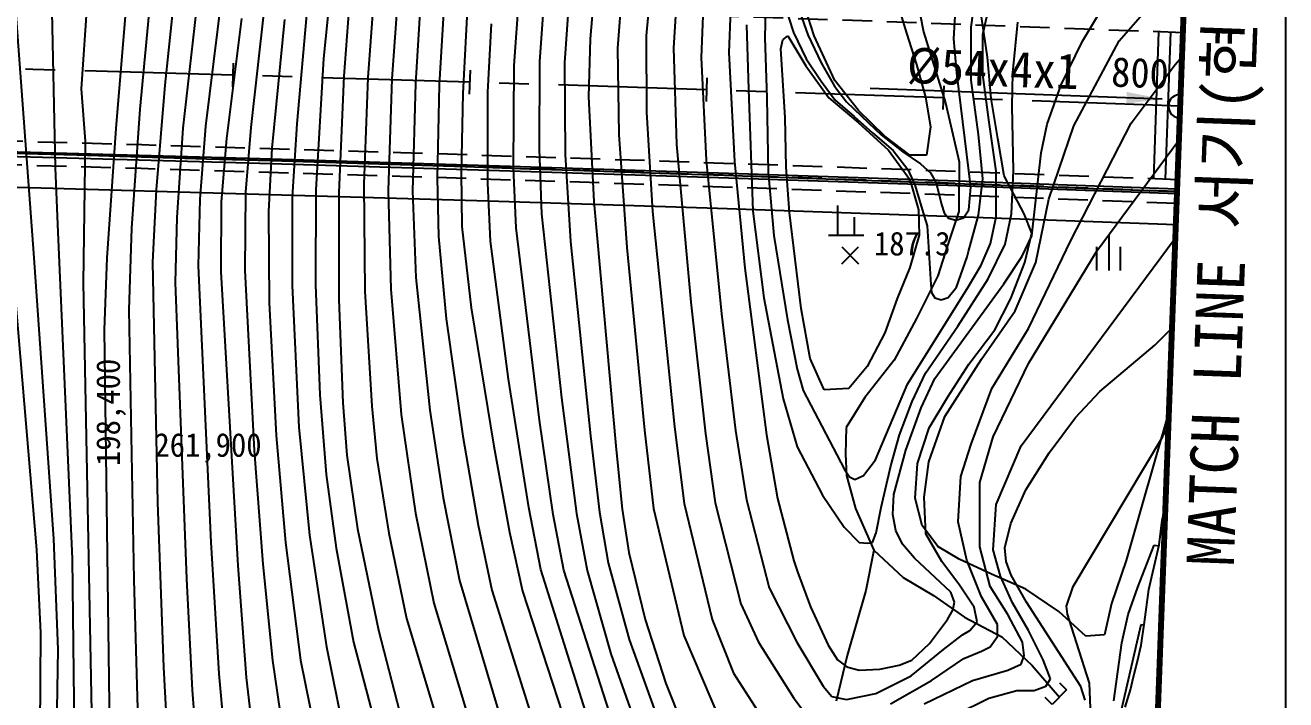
# Model space of a CAD drawing. Header units: millimetres. Extents: x 10470 to 11266, y 1103 to 1807.
# Drawn here: x 11159.5 to 11265.9, y 1420.2 to 1477.1 of the extents above; entities that cross this region are included whole.
import ezdxf
from ezdxf.enums import TextEntityAlignment as Align
from ezdxf.xclip import XClip

# ---------------------------------------------------------------- set-up
doc = ezdxf.new("R2010")
doc.units = ezdxf.units.MM
doc.header["$LTSCALE"] = 10
doc.header["$MEASUREMENT"] = 0
doc.header["$XCLIPFRAME"] = 2
for name, pattern in [('A-CENTR01', [2, 1.25, -0.25, 0.25, -0.25]), ('CENTER', [2, 1.25, -0.25, 0.25, -0.25]), ('HIDDEN', [0.375, 0.25, -0.125])]:
    doc.linetypes.add(name, pattern=pattern)
for name, color, linetype in [('TN-MACL', 6, 'A-CENTR01'), ('TZ-BASE', 253, 'Continuous'), ('TZ-CABL', 4, 'Continuous')]:
    doc.layers.add(name, color=color, linetype=linetype)
doc.layers.add('TX-PAPR', color=2, linetype='Continuous', plot=False)
doc.styles.add('HANA', font='GulimChe.ttf')
doc.styles.get("Standard").update_dxf_attribs({"font": 'GulimChe.ttf'})
doc.linetypes.add('ZIGZAG', pattern='A,0.0001,-0.2,[131,ltypeshp.shx,S=0.2,R=0,X=-0.2,Y=0],-0.4,[131,ltypeshp.shx,S=0.2,R=180,X=0.2,Y=0],-0.2', length=0.8001)
doc.dimstyles.get("Standard").update_dxf_attribs({"dimtxt": 0.18, "dimasz": 0.18, "dimexe": 0.18, "dimexo": 0.0625, "dimgap": 0.09, "dimtad": 0, "dimtih": 1, "dimtoh": 1, "dimdec": 4, "dimzin": 0, "dimdsep": 46, "dimtxsty": 'Standard', "dimcen": 0.09, "dimadec": 0, "dimazin": 0, "dimtfac": 1, "dimtdec": 4, "dimtofl": 0, "dimtmove": 0, "dimatfit": 3, "dimfxl": 0, "dimtolj": 1, "dimtzin": 0, "dimarcsym": 0})

# ---------------------------------------------------------------- blocks, each defined once
blk = doc.blocks.new('JD-SDFHSFH5FGCFH6')
at = {"layer": 'TZ-BASE'}
for p, q in [((617.3, 30.73, 213), (614.16, 0.46, 213)), ((612.66, 28.94, 215), (610.03, -3.22, 215)), ((614.76, 27.45, 214), (612.06, -1.57, 214)), ((608.74, 23.62, 216), (607.1, 0.15, 216)), ((628.59, 12.92, 206), (627.56, 2.71, 206)), ((601.28, 10.52, 218), (603.07, -13.72, 218)), ((629.92, 9.96, 205), (629.27, 1.22, 205)), ((633.97, 10.07, 203), (633.31, 0.99, 203)), ((643.65, 2.11, 198), (644.23, 10.04, 198)), ((604.56, 9.43, 217), (604.92, -6.51, 217)), ((631.89, 9.42, 204), (631.3, 1.09, 204)), ((635.83, 8.75, 202), (635.31, 0.58, 202)), ((637.81, 8.55, 201), (637.32, 0.48, 201)), ((646.29, 9.5, 197), (645.78, 2.43, 197)), ((648.35, 8.99, 196), (647.89, 2.32, 196)), ((650.43, 8.82, 195), (650.05, 4.36, 195)), ((655.24, 9.52, 193), (654.78, 4.6, 193)), ((664.91, 9.28, 188), (664.79, 4.46, 188)), ((677.49, 8.6, 194.44), (678.2, 4.95, 194.44)), ((682.21, 5.33, 187), (682.71, 8.92, 187)), ((616.95, 8.09, 212), (615.69, -3.19, 212)), ((618.94, 7.93, 211), (617.6, -3, 211)), ((639.73, 7.87, 200), (639.3, -0.25, 200)), ((652.71, 8.08, 194), (652.38, 3.58, 194)), ((657.34, 7.66, 192), (657.08, 3.6, 192)), ((667.41, 7.56, 186), (668.42, 4.7, 186)), ((668.96, 4.6, 186.16), (667.94, 7.78, 186.16)), ((675.71, 8.25, 186.16), (676.76, 4.83, 186.16)), ((683.2, 4.71, 188), (683.94, 8.06, 188)), ((622.53, 6.68, 209), (621.42, -3.12, 209)), ((626.19, 7.35, 207), (625.29, -2.8, 207)), ((661.91, 6.8, 190), (661.75, 3.19, 190)), ((666.4, 7.38, 187), (667.23, 4.88, 187)), ((680.74, 4.35, 186), (680.91, 7.22, 186)), ((683.6, 2.82, 189.81), (683.05, 6.4, 189.81)), ((691.6, 4.17, 190), (693.46, 7.25, 190)), ((694.72, 4.18, 191), (697.07, 6.9, 191)), ((620.62, 6.08, 210), (619.36, -4.06, 210)), ((624.25, 6, 208), (623.2, -4.86, 208)), ((641.43, -0.15, 199), (641.72, 5.63, 199)), ((659.57, 6.31, 191), (659.43, 2.79, 191)), ((663.24, 5.54, 189), (663.42, 0.12, 189)), ((682.21, 0.87, 187), (682.21, 5.33, 187)), ((685.74, 1.49, 189), (686.16, 5.77, 189)), ((650.05, 4.36, 195), (649.91, -0.53, 195)), ((654.78, 4.6, 193), (654.81, -1.83, 193)), ((664.79, 4.46, 188), (664.98, -0.66, 188)), ((666.16, 3.5, 187.26), (666.32, 4.27, 187.26)), ((666.32, 4.27, 187.26), (666.75, 4.62, 187.26)), ((666.75, 4.62, 187.26), (668.26, 2.07, 187.26)), ((667.23, 4.88, 187), (668.3, 2.68, 187)), ((668.42, 4.7, 186), (669.55, 2.32, 186)), ((670.71, 0.85, 186.16), (668.96, 4.6, 186.16)), ((676.76, 4.83, 186.16), (677.61, 2.18, 186.16)), ((678.2, 4.95, 194.44), (680.04, -1.03, 194.44)), ((681.01, 1.49, 186), (680.74, 4.35, 186)), ((683.2, 1.36, 188), (683.2, 4.71, 188)), ((652.38, 3.58, 194), (652.49, -3.7, 194)), ((657.08, 3.6, 192), (657.35, -4.56, 192)), ((661.75, 3.19, 190), (662.24, -5.99, 190)), ((666.3, 1.29, 187.26), (666.16, 3.5, 187.26)), ((689.81, 0.48, 190), (691.6, 4.17, 190)), ((690.88, -2.99, 191), (694.72, 4.18, 191)), ((619.93, 2.3), (619.87, 0.3)), ((627.56, 2.71, 206), (626.91, -8.38, 206)), ((645.78, 2.43, 197), (645.76, -4.94, 197)), ((647.89, 2.32, 196), (647.96, -5.41, 196)), ((659.43, 2.79, 191), (659.84, -5.88, 191)), ((668.3, 2.68, 187), (669.55, 0.78, 187)), ((669.55, 2.32, 186), (670.68, 0.36, 186)), ((677.61, 2.18, 186.16), (678.37, -0.57, 186.16)), ((683.91, -0.67, 189.81), (683.6, 2.82, 189.81)), ((695.71, -2.75, 192), (699.42, 2.2, 192)), ((699.42, 2.2, 192), (700.01, 2.86, 192)), ((629.27, 1.22, 205), (628.86, -8.6, 205)), ((631.3, 1.09, 204), (630.96, -7.9, 204)), ((639.92, 1.7), (639.86, -0.3)), ((643.6, -6.52, 198), (643.65, 2.11, 198)), ((666.51, -2.27, 187.26), (666.3, 1.29, 187.26)), ((668.26, 2.07, 187.26), (670.19, -0.62, 187.26)), ((682.19, -8.17, 186), (681.01, 1.49, 186)), ((683.7, -2.48, 188), (683.2, 1.36, 188)), ((685.68, -1.31, 189), (685.74, 1.49, 189)), ((607.1, 0.15, 216), (607.45, -4.27, 216)), ((614.16, 0.46, 213), (613.42, -8.39, 213)), ((633.31, 0.99, 203), (633.01, -8.45, 203)), ((635.31, 0.58, 202), (635.07, -8.46, 202)), ((637.32, 0.48, 201), (637.14, -7.39, 201)), ((659.91, 1.06), (659.85, -0.94)), ((663.42, 0.12, 189), (663.78, -10.17, 189)), ((669.55, 0.78, 187), (670.74, -0.83, 187)), ((670.68, 0.36, 186), (671.69, -0.95, 186)), ((672.72, -1.68, 186.16), (670.71, 0.85, 186.16)), ((679.9, 0.39), (679.83, -1.61)), ((682.83, -3.72, 187), (682.21, 0.87, 187)), ((688.64, -2.83, 190), (689.81, 0.48, 190)), ((639.3, -0.25, 200), (639.17, -6.91, 200)), ((641.41, -7.83, 199), (641.43, -0.15, 199)), ((649.91, -0.53, 195), (650.36, -9.37, 195)), ((664.98, -0.66, 188), (665.07, -6.89, 188)), ((670.19, -0.62, 187.26), (672.69, -2.69, 187.26)), ((670.74, -0.83, 187), (672.35, -2.2, 187)), ((671.69, -0.95, 186), (673.54, -2.74, 186)), ((678.37, -0.57, 186.16), (678.79, -3.07, 186.16)), ((680.04, -1.03, 194.44), (681.21, -6.01, 194.44)), ((684.46, -4.06, 189.81), (683.91, -0.67, 189.81)), ((699.89, -0.33), (699.82, -2.33)), ((612.06, -1.57, 214), (611.34, -11.61, 214)), ((654.81, -1.83, 193), (655.33, -10.22, 193)), ((674.94, -3.86, 186.16), (672.72, -1.68, 186.16)), ((685.8, -6.78, 189), (685.68, -1.31, 189)), ((617.6, -3, 211), (617.12, -9.17, 211)), ((621.42, -3.12, 209), (620.97, -8.58, 209)), ((625.29, -2.8, 207), (624.91, -9, 207)), ((666.59, -6.47, 187.26), (666.51, -2.27, 187.26)), ((672.35, -2.2, 187), (673.89, -3.57, 187)), ((672.69, -2.69, 187.26), (675.24, -5.04, 187.26)), ((673.54, -2.74, 186), (674.61, -3.75, 186)), ((678.79, -3.07, 186.16), (678.45, -5.46, 186.16)), ((684.32, -6.82, 188), (683.7, -2.48, 188)), ((688.13, -5.27, 190), (688.64, -2.83, 190)), ((688.78, -9.18, 191), (690.88, -2.99, 191)), ((690.64, -12.65, 192), (695.71, -2.75, 192)), ((610.03, -3.22, 215), (609.27, -14.11, 215)), ((615.69, -3.19, 212), (615.17, -10.72, 212)), ((619.36, -4.06, 210), (618.91, -9.38, 210)), ((652.49, -3.7, 194), (653.16, -13.25, 194)), ((673.89, -3.57, 187), (675.62, -5.06, 187)), ((674.61, -3.75, 186), (676.45, -5.18, 186)), ((677.03, -5.45, 186.16), (674.94, -3.86, 186.16)), ((683.2, -7.44, 187), (682.83, -3.72, 187)), ((685.01, -7.2, 189.81), (684.46, -4.06, 189.81)), ((692.86, -13.51, 193), (699.75, -4.18, 193)), ((607.45, -4.27, 216), (607.27, -16.24, 216)), ((623.2, -4.86, 208), (622.9, -10.22, 208)), ((645.76, -4.94, 197), (645.96, -10.41, 197)), ((657.35, -4.56, 192), (658.55, -17.87, 192)), ((675.24, -5.04, 187.26), (677.05, -7.52, 187.26)), ((675.62, -5.06, 187), (676.87, -6.66, 187)), ((676.45, -5.18, 186), (677.94, -6.19, 186)), ((687.34, -12.25, 190), (688.13, -5.27, 190)), ((647.96, -5.41, 196), (648.41, -12.74, 196)), ((659.84, -5.88, 191), (661.14, -18.83, 191)), ((662.24, -5.99, 190), (663.11, -14.99, 190)), ((678.45, -5.46, 186.16), (677.03, -5.45, 186.16)), ((677.94, -6.19, 186), (678.78, -6.96, 186)), ((681.21, -6.01, 194.44), (681.17, -10.22, 194.44)), ((604.92, -6.51, 217), (605.09, -11.31, 217)), ((637.14, -7.39, 201), (637.27, -12.33, 201)), ((639.17, -6.91, 200), (639.24, -11.48, 200)), ((643.81, -11.59, 198), (643.6, -6.52, 198)), ((665.07, -6.89, 188), (665.55, -12.23, 188)), ((666.89, -10.28, 187.26), (666.59, -6.47, 187.26)), ((676.87, -6.66, 187), (677.47, -7.97, 187)), ((678.78, -6.96, 186), (679.25, -7.79, 186)), ((682.83, -10.53, 187), (683.2, -7.44, 187)), ((684.32, -10.66, 188), (684.32, -6.82, 188)), ((686.7, -10.41, 189.81), (685.01, -7.2, 189.81)), ((685.62, -10.41, 189), (685.8, -6.78, 189)), ((613.42, -8.39, 213), (613.11, -14.47, 213)), ((626.91, -8.38, 206), (626.89, -16.39, 206)), ((630.96, -7.9, 204), (631.05, -16.93, 204)), ((633.01, -8.45, 203), (633.24, -16.75, 203)), ((635.07, -8.46, 202), (635.36, -15.79, 202)), ((641.66, -12.72, 199), (641.41, -7.83, 199)), ((677.05, -7.52, 187.26), (677.77, -10.06, 187.26)), ((677.47, -7.97, 187), (678.24, -10.61, 187)), ((679.25, -7.79, 186), (679.7, -9.61, 186)), ((682.02, -10.07, 186), (682.19, -8.17, 186)), ((617.12, -9.17, 211), (616.97, -14.78, 211)), ((618.91, -9.38, 210), (618.88, -15.29, 210)), ((620.97, -8.58, 209), (620.91, -15.2, 209)), ((624.91, -9, 207), (624.91, -16.44, 207)), ((628.86, -8.6, 205), (628.86, -17.63, 205)), ((650.36, -9.37, 195), (652.25, -30.3, 195)), ((687.67, -14.5, 191), (688.78, -9.18, 191)), ((622.9, -10.22, 208), (622.98, -17.92, 208)), ((645.96, -10.41, 197), (647.64, -25.94, 197)), ((655.33, -10.22, 193), (657.18, -28.38, 193)), ((663.78, -10.17, 189), (664.73, -17.49, 189)), ((667.36, -14.24, 187.26), (666.89, -10.28, 187.26)), ((670.97, -12.2, 187.38), (670.97, -9.7, 187.38)), ((677.77, -10.06, 187.26), (677.84, -12.21, 187.26)), ((678.24, -10.61, 187), (678.5, -11.42, 187)), ((679.7, -9.61, 186), (679.94, -10.31, 186)), ((679.94, -10.31, 186), (680.31, -10.76, 186)), ((681.17, -10.22, 194.44), (680.22, -13.07, 194.44)), ((681.58, -10.75, 186), (682.02, -10.07, 186)), ((681.99, -13.58, 187), (682.83, -10.53, 187)), ((685.08, -12.97, 189), (685.62, -10.41, 189)), ((687.34, -12.04, 189.81), (686.7, -10.41, 189.81)), ((605.09, -11.31, 217), (606.34, -39.52, 217)), ((611.34, -11.61, 214), (611.12, -18.49, 214)), ((615.17, -10.72, 212), (615.04, -16.19, 212)), ((639.24, -11.48, 200), (640.02, -18.34, 200)), ((645.79, -27.82, 198), (643.81, -11.59, 198)), ((672.37, -12.2, 187.38), (672.37, -10.7, 187.38)), ((678.5, -11.42, 187), (678.82, -16.38, 187)), ((680.31, -10.76, 186), (680.93, -10.93, 186)), ((680.93, -10.93, 186), (681.58, -10.75, 186)), ((683.86, -12.91, 188), (684.32, -10.66, 188)), ((637.27, -12.33, 201), (637.92, -19.25, 201)), ((643.17, -24.36, 199), (641.66, -12.72, 199)), ((648.41, -12.74, 196), (650.1, -29.14, 196)), ((665.55, -12.23, 188), (666.71, -19.36, 188)), ((670.17, -12.2, 187.38), (673.17, -12.2, 187.38)), ((677.84, -12.21, 187.26), (677.03, -14.93, 187.26)), ((686.43, -29.97, 194), (699.45, -12.45, 194)), ((686.53, -13.98, 190), (687.34, -12.25, 190)), ((686.74, -14.52, 189.81), (687.34, -12.04, 189.81)), ((687.05, -20.07, 192), (690.64, -12.65, 192)), ((693.82, -12.19, 192.78), (693.82, -15.19, 192.78)), ((603.07, -13.72, 218), (604.76, -37.82, 218)), ((653.16, -13.25, 194), (654.65, -28.66, 194)), ((671.3, -14.62, 187.32), (672.71, -13.2, 187.32)), ((671.3, -13.2, 187.32), (672.71, -14.62, 187.32)), ((680.22, -13.07, 194.44), (679.41, -15.64, 194.44)), ((681.87, -14.04, 187), (681.99, -13.58, 187)), ((683.05, -14.75, 188), (683.86, -12.91, 188)), ((683.66, -15.89, 189), (685.08, -12.97, 189)), ((687.05, -23.04, 193), (692.86, -13.51, 193)), ((692.82, -15.19, 192.78), (692.82, -13.19, 192.78)), ((694.82, -15.19, 192.78), (694.82, -13.19, 192.78)), ((609.27, -14.11, 215), (609.03, -20.18, 215)), ((613.11, -14.47, 213), (613.55, -34.77, 213)), ((616.97, -14.78, 211), (618.05, -38.11, 211)), ((667.87, -18.38, 187.26), (667.36, -14.24, 187.26)), ((680.97, -16.59, 187), (681.87, -14.04, 187)), ((682, -16.54, 188), (683.05, -14.75, 188)), ((684.96, -16.32, 190), (686.53, -13.98, 190)), ((685.55, -17.55, 189.81), (686.74, -14.52, 189.81)), ((685.93, -18.58, 191), (687.67, -14.5, 191)), ((618.88, -15.29, 210), (620.33, -40.08, 210)), ((620.91, -15.2, 209), (621.71, -30.37, 209)), ((635.36, -15.79, 202), (636.52, -26.96, 202)), ((663.11, -14.99, 190), (664.93, -29.04, 190)), ((677.03, -14.93, 187.26), (675.98, -17.55, 187.26)), ((679.41, -15.64, 194.44), (677.61, -19.23, 194.44)), ((681.1, -19.87, 189), (683.66, -15.89, 189)), ((601.41, -16.1, 219), (603.33, -38.76, 219)), ((607.27, -16.24, 216), (608.07, -56.88, 216)), ((615.04, -16.19, 212), (615.99, -41.2, 212)), ((624.91, -16.44, 207), (625.47, -28.4, 207)), ((626.89, -16.39, 206), (627.25, -25.68, 206)), ((631.05, -16.93, 204), (631.64, -26.64, 204)), ((633.24, -16.75, 203), (634.12, -27.34, 203)), ((676.85, -24.78, 188), (682, -16.54, 188)), ((678.82, -16.38, 187), (678.88, -17.05, 187)), ((679.15, -24.29, 190), (684.96, -16.32, 190)), ((680.28, -17.45, 187), (680.97, -16.59, 187)), ((622.98, -17.92, 208), (623.57, -29.11, 208)), ((628.86, -17.63, 205), (629.19, -26.34, 205)), ((658.55, -17.87, 192), (659.8, -28.96, 192)), ((664.73, -17.49, 189), (666.34, -26, 189)), ((675.98, -17.55, 187.26), (674.92, -20.44, 187.26)), ((678.88, -17.05, 187), (679.15, -17.48, 187)), ((679.15, -17.48, 187), (679.69, -17.65, 187)), ((679.69, -17.65, 187), (680.28, -17.45, 187)), ((684.21, -20.18, 189.81), (685.55, -17.55, 189.81)), ((611.12, -18.49, 214), (611.54, -41.28, 214)), ((640.02, -18.34, 200), (641.94, -30.01, 200)), ((661.14, -18.83, 191), (662.33, -28.68, 191)), ((668.64, -22.61, 187.26), (667.87, -18.38, 187.26)), ((683.09, -22.67, 191), (685.93, -18.58, 191)), ((609.03, -20.18, 215), (609.5, -54.38, 215)), ((637.92, -19.25, 201), (639.3, -29.15, 201)), ((666.71, -19.36, 188), (667.53, -23.52, 188)), ((677.61, -19.23, 194.44), (675.73, -22.75, 194.44)), ((678.36, -23.86, 189), (681.1, -19.87, 189)), ((682.03, -23.08, 189.81), (684.21, -20.18, 189.81)), ((683.95, -25.14, 192), (687.05, -20.07, 192)), ((697.73, -21.48, 195), (699.16, -20.06, 195)), ((674.92, -20.44, 187.26), (673.44, -23.28, 187.26)), ((693.08, -25.38, 195), (697.73, -21.48, 195)), ((669.82, -25.24, 187.26), (668.64, -22.61, 187.26)), ((673.44, -23.28, 187.26), (671.88, -25.15, 187.26)), ((675.73, -22.75, 194.44), (673.24, -25.89, 194.44)), ((679.99, -27.49, 191), (683.09, -22.67, 191)), ((680.25, -25.85, 189.81), (682.03, -23.08, 189.81)), ((684.08, -29.22, 193), (687.05, -23.04, 193)), ((644.88, -35.19, 199), (643.17, -24.36, 199)), ((667.53, -23.52, 188), (668.03, -25.31, 188)), ((677.23, -26.24, 189), (678.36, -23.86, 189)), ((677.99, -26.78, 190), (679.15, -24.29, 190)), ((668.03, -25.31, 188), (671.53, -31.98, 188)), ((671.88, -25.15, 187.26), (669.82, -25.24, 187.26)), ((674.13, -31.15, 188), (676.85, -24.78, 188)), ((682.22, -29.84, 192), (683.95, -25.14, 192)), ((691.02, -27.59, 195), (693.08, -25.38, 195)), ((627.25, -25.68, 206), (627.79, -32.39, 206)), ((629.19, -26.34, 205), (629.51, -30.76, 205)), ((647.64, -25.94, 197), (648.91, -35.68, 197)), ((666.34, -26, 189), (667.53, -30.05, 189)), ((673.24, -25.89, 194.44), (671.67, -28.42, 194.44)), ((676.16, -29.04, 189), (677.23, -26.24, 189)), ((678.67, -28.47, 189.81), (680.25, -25.85, 189.81)), ((631.64, -26.64, 204), (632.06, -31.04, 204)), ((634.12, -27.34, 203), (635.32, -35.67, 203)), ((636.52, -26.96, 202), (637.64, -34.35, 202)), ((676.69, -30.33, 190), (677.99, -26.78, 190)), ((678.63, -31.33, 191), (679.99, -27.49, 191)), ((688.8, -30.58, 195), (691.02, -27.59, 195)), ((698.91, -27.08, 189.81), (697.74, -31.1, 189.81)), ((625.47, -28.4, 207), (626.36, -37.52, 207)), ((646.95, -35.78, 198), (645.79, -27.82, 198)), ((654.65, -28.66, 194), (655.4, -35.26, 194)), ((657.18, -28.38, 193), (657.98, -34.83, 193)), ((662.33, -28.68, 191), (663.24, -34.52, 191)), ((671.67, -28.42, 194.44), (671.6, -30.69, 194.44)), ((677.69, -31.48, 189.81), (678.67, -28.47, 189.81)), ((698.39, -29.18, 196), (698.86, -28.22, 196)), ((623.57, -29.11, 208), (624.35, -38.12, 208)), ((639.3, -29.15, 201), (640.61, -36.66, 201)), ((650.1, -29.14, 196), (650.85, -35.56, 196)), ((659.8, -28.96, 192), (660.62, -34.79, 192)), ((664.93, -29.04, 190), (665.87, -34.41, 190)), ((675.44, -31.65, 189), (676.16, -29.04, 189)), ((682.96, -33.06, 193), (684.08, -29.22, 193)), ((690.82, -41.85, 196), (698.39, -29.18, 196)), ((621.71, -30.37, 209), (622.44, -39.97, 209)), ((629.51, -30.76, 205), (630.42, -36.98, 205)), ((641.94, -30.01, 200), (643.26, -37.26, 200)), ((652.25, -30.3, 195), (652.76, -35.32, 195)), ((667.53, -30.05, 189), (669.67, -34.15, 189)), ((671.6, -30.69, 194.44), (671.7, -32.48, 194.44)), ((675.69, -34.07, 190), (676.69, -30.33, 190)), ((681.35, -32.57, 192), (682.22, -29.84, 192)), ((684.32, -34.92, 194), (686.43, -29.97, 194)), ((686.82, -33.68, 195), (688.8, -30.58, 195)), ((632.06, -31.04, 204), (633.08, -37.34, 204)), ((673.12, -32.47, 188), (674.13, -31.15, 188)), ((674.61, -35.17, 189), (675.44, -31.65, 189)), ((677.48, -34.38, 189.81), (677.69, -31.48, 189.81)), ((678.26, -34.3, 191), (678.63, -31.33, 191)), ((697.74, -31.1, 189.81), (696.48, -35.51, 189.81)), ((627.79, -32.39, 206), (628.62, -38.61, 206)), ((671.53, -31.98, 188), (671.95, -32.6, 188)), ((671.7, -32.48, 194.44), (672.44, -35.26, 194.44)), ((671.95, -32.6, 188), (672.39, -32.82, 188)), ((672.39, -32.82, 188), (673.12, -32.47, 188)), ((681.11, -36.4, 192), (681.35, -32.57, 192)), ((682.96, -38.5, 193), (682.96, -33.06, 193)), ((685.55, -36.52, 195), (686.82, -33.68, 195)), ((613.55, -34.77, 213), (614.05, -48.65, 213)), ((637.64, -34.35, 202), (639.02, -41.35, 202)), ((657.98, -34.83, 193), (660.37, -44.64, 193)), ((660.62, -34.79, 192), (662.77, -43.3, 192)), ((663.24, -34.52, 191), (665.17, -41.95, 191)), ((665.87, -34.41, 190), (667.24, -39.68, 190)), ((669.67, -34.15, 189), (671.51, -36.83, 189)), ((675.59, -35.78, 190), (675.69, -34.07, 190)), ((678.09, -36.71, 189.81), (677.48, -34.38, 189.81)), ((678.38, -37.39, 191), (678.26, -34.3, 191)), ((684.08, -38.75, 194), (684.32, -34.92, 194)), ((635.32, -35.67, 203), (636.86, -43.25, 203)), ((645.89, -40.41, 199), (644.88, -35.19, 199)), ((647.85, -40.47, 198), (646.95, -35.78, 198)), ((648.91, -35.68, 197), (649.8, -40.5, 197)), ((650.85, -35.56, 196), (651.59, -39.86, 196)), ((652.76, -35.32, 195), (653.32, -38.98, 195)), ((655.4, -35.26, 194), (657.97, -45.98, 194)), ((672.44, -35.26, 194.44), (674.01, -38.79, 194.44)), ((674.19, -37.31, 189), (674.61, -35.17, 189)), ((675.85, -37.11, 190), (675.59, -35.78, 190)), ((696.48, -35.51, 189.81), (695.29, -39.65, 189.81)), ((698.33, -36.26, 170.4), (698.6, -35.22, 170.4)), ((630.42, -36.98, 205), (632.2, -45.52, 205)), ((640.61, -36.66, 201), (641.76, -42.15, 201)), ((671.51, -36.83, 189), (672.76, -38.14, 189)), ((676.41, -38.27, 190), (675.85, -37.11, 190)), ((679.4, -38.46, 189.81), (678.09, -36.71, 189.81)), ((681.85, -39.62, 192), (681.11, -36.4, 192)), ((685.06, -38.58, 195), (685.55, -36.52, 195)), ((698.09, -38.33, 170.4), (698.33, -36.26, 170.4)), ((604.76, -37.82, 218), (605.13, -47.16, 218)), ((618.05, -38.11, 211), (618.72, -49.21, 211)), ((624.35, -38.12, 208), (625.61, -48.05, 208)), ((626.36, -37.52, 207), (627.8, -46.93, 207)), ((633.08, -37.34, 204), (634.57, -44.53, 204)), ((643.26, -37.26, 200), (644.34, -42.25, 200)), ((672.76, -38.14, 189), (673.48, -38.2, 189)), ((673.48, -38.2, 189), (673.89, -38.14, 189)), ((673.89, -38.14, 189), (674.19, -37.31, 189)), ((677.43, -39.44, 190), (676.41, -38.27, 190)), ((679.75, -39.74, 191), (678.38, -37.39, 191)), ((603.33, -38.76, 219), (603.68, -45.75, 219)), ((628.62, -38.61, 206), (630.08, -46.53, 206)), ((653.32, -38.98, 195), (654.69, -44.64, 195)), ((674.01, -38.79, 204.68), (673.32, -42.17, 204.68)), ((674.01, -38.79, 194.44), (674.01, -38.78, 194.44)), ((674.01, -38.78, 194.44), (676.47, -41.09, 194.44)), ((681.19, -39.54, 189.81), (679.4, -38.46, 189.81)), ((683.83, -41.84, 193), (682.96, -38.5, 193)), ((684.7, -40.98, 194), (684.08, -38.75, 194)), ((685.16, -39.74, 195), (685.06, -38.58, 195)), ((696.27, -41.9, 197), (697.67, -38.37, 197)), ((697.21, -42.09, 170.4), (698.09, -38.33, 170.4)), ((697.67, -38.37, 197), (698.07, -38.41, 197)), ((606.34, -39.52, 217), (606.74, -71.84, 217)), ((620.33, -40.08, 210), (621.03, -49.52, 210)), ((622.44, -39.97, 209), (623.26, -48.09, 209)), ((651.29, -57.5, 199), (645.89, -40.41, 199)), ((651.59, -39.86, 196), (653.34, -46.32, 196)), ((667.24, -39.68, 190), (667.57, -40.61, 190)), ((680.49, -42.33, 190), (677.43, -39.44, 190)), ((681.23, -41.72, 191), (679.75, -39.74, 191)), ((683.94, -40.8, 189.81), (681.19, -39.54, 189.81)), ((683.09, -42.71, 192), (681.85, -39.62, 192)), ((685.6, -40.88, 195), (685.16, -39.74, 195)), ((695.29, -39.65, 189.81), (694.07, -43.29, 189.81)), ((611.54, -41.28, 214), (611.87, -53.11, 214)), ((615.99, -41.2, 212), (616.47, -50.59, 212)), ((639.02, -41.35, 202), (644.68, -60.17, 202)), ((653.03, -56.69, 198), (647.85, -40.47, 198)), ((649.8, -40.5, 197), (651.81, -47.53, 197)), ((667.57, -40.61, 190), (668.65, -43.57, 190)), ((676.47, -41.09, 194.44), (679.03, -42.61, 194.44)), ((686.84, -42.07, 189.81), (683.94, -40.8, 189.81)), ((685.69, -43.21, 194), (684.7, -40.98, 194)), ((686.88, -43.16, 195), (685.6, -40.88, 195)), ((641.76, -42.15, 201), (646.8, -58.19, 201)), ((644.34, -42.25, 200), (649.23, -57.2, 200)), ((665.17, -41.95, 191), (667.49, -46.55, 191)), ((673.32, -42.17, 204.68), (671.74, -47.67, 204.68)), ((680.8, -43.16, 190), (680.49, -42.33, 190)), ((682.47, -43.58, 191), (681.23, -41.72, 191)), ((685.31, -44.2, 193), (683.83, -41.84, 193)), ((689.61, -43.95, 189.81), (686.84, -42.07, 189.81)), ((690.27, -43.5, 196), (690.82, -41.85, 196)), ((695.46, -44.21, 197), (696.27, -41.9, 197)), ((696.84, -44.86, 170.4), (697.21, -42.09, 170.4)), ((636.86, -43.25, 203), (642.18, -60.84, 203)), ((662.77, -43.3, 192), (664.28, -46.55, 192)), ((668.65, -43.57, 190), (670.15, -46.78, 190)), ((679.03, -42.61, 194.44), (681.65, -44.44, 194.44)), ((680.66, -43.84, 190), (680.8, -43.16, 190)), ((682.72, -44.81, 191), (682.47, -43.58, 191)), ((684.45, -45.06, 192), (683.09, -42.71, 192)), ((687.05, -45.56, 194), (685.69, -43.21, 194)), ((691.47, -50.27, 195), (686.88, -43.16, 195)), ((690.35, -44.19, 196), (690.27, -43.5, 196)), ((694.07, -43.29, 189.81), (693.47, -45.91, 189.81)), ((634.57, -44.53, 204), (640.29, -63.59, 204)), ((654.69, -44.64, 195), (655.56, -47.32, 195)), ((660.37, -44.64, 193), (662.17, -49.14, 193)), ((678.7, -46.64, 190), (680.21, -44.64, 190)), ((680.21, -44.64, 190), (680.66, -43.84, 190)), ((681.65, -44.44, 194.44), (684.8, -46.09, 194.44)), ((686.55, -46.55, 193), (685.31, -44.2, 193)), ((691.9, -46.03, 189.81), (689.61, -43.95, 189.81)), ((690.69, -45.24, 196), (690.35, -44.19, 196)), ((694.92, -46.6, 197), (695.46, -44.21, 197)), ((632.2, -45.52, 205), (633.98, -52.4, 205)), ((681.48, -45.93, 191), (682.1, -45.56, 191)), ((682.1, -45.56, 191), (682.72, -44.81, 191)), ((684.45, -46.05, 192), (684.45, -45.06, 192)), ((688.28, -48.03, 194), (687.05, -45.56, 194)), ((692.19, -50, 196), (690.69, -45.24, 196)), ((696.53, -45.08, 198), (694.81, -52.53, 198)), ((696.8, -45.11, 198), (696.53, -45.08, 198)), ((696.56, -46.79, 170.4), (696.84, -44.86, 170.4)), ((603.68, -45.75, 219), (603.6, -56.14, 219)), ((630.08, -46.53, 206), (635.49, -66.91, 206)), ((653.34, -46.32, 196), (656.52, -55.07, 196)), ((657.97, -45.98, 194), (661.06, -53.23, 194)), ((664.28, -46.55, 192), (667.25, -51.25, 192)), ((667.49, -46.55, 191), (669.72, -50.26, 191)), ((670.15, -46.78, 190), (670.92, -48.03, 190)), ((677.2, -48.07, 190), (678.7, -46.64, 190)), ((679.87, -47.17, 191), (681.48, -45.93, 191)), ((683.83, -46.92, 192), (684.45, -46.05, 192)), ((684.8, -46.09, 194.44), (687.36, -48.5, 194.44)), ((686.68, -47.66, 193), (686.55, -46.55, 193)), ((693.47, -45.91, 189.81), (691.9, -46.03, 189.81)), ((694.25, -51.49, 197), (694.92, -46.6, 197)), ((696.26, -48.13, 170.4), (696.56, -46.79, 170.4)), ((605.13, -47.16, 218), (604.72, -72.01, 218)), ((627.8, -46.93, 207), (629.5, -55.32, 207)), ((651.81, -47.53, 197), (654.78, -55.88, 197)), ((655.56, -47.32, 195), (656.45, -50.03, 195)), ((671.74, -47.67, 204.68), (670.81, -51.51, 204.68)), ((677.15, -49.39, 191), (679.87, -47.17, 191)), ((681.6, -47.91, 192), (683.09, -47.29, 192)), ((683.09, -47.29, 192), (683.83, -46.92, 192)), ((686.43, -48.4, 193), (686.68, -47.66, 193)), ((614.05, -48.65, 213), (614.57, -58.31, 213)), ((623.26, -48.09, 209), (624.55, -57.07, 209)), ((625.61, -48.05, 208), (630.26, -70.75, 208)), ((670.92, -48.03, 190), (671.71, -48.63, 190)), ((671.71, -48.63, 190), (672.76, -48.91, 190)), ((672.76, -48.91, 190), (674.5, -48.82, 190)), ((674.5, -48.82, 190), (676.14, -48.47, 190)), ((676.14, -48.47, 190), (677.2, -48.07, 190)), ((678.88, -49.76, 192), (681.6, -47.91, 192)), ((682.34, -49.76, 193), (685.31, -48.9, 193)), ((685.31, -48.9, 193), (686.43, -48.4, 193)), ((687.36, -48.5, 194.44), (689.67, -51.18, 194.44)), ((688.9, -49.64, 194), (688.28, -48.03, 194)), ((695.91, -49.45, 170.4), (696.26, -48.13, 170.4)), ((618.72, -49.21, 211), (619.46, -57.35, 211)), ((621.03, -49.52, 210), (622.08, -58.56, 210)), ((662.17, -49.14, 193), (665.27, -53.97, 193)), ((674.18, -50.88, 191), (677.15, -49.39, 191)), ((675.41, -51.74, 192), (678.88, -49.76, 192)), ((678.26, -51.74, 193), (682.34, -49.76, 193)), ((688.53, -50.26, 194), (688.9, -49.64, 194)), ((689.66, -49.96, 194.44), (690.27, -50.56, 194.44)), ((692.3, -52.11, 196), (692.19, -50, 196)), ((695.65, -50.56, 170.4), (695.91, -49.45, 170.4)), ((616.47, -50.59, 212), (617.05, -58.16, 212)), ((656.45, -50.03, 195), (657.82, -53.49, 195)), ((669.72, -50.26, 191), (670.46, -51.12, 191)), ((671.7, -51.37, 191), (674.18, -50.88, 191)), ((683.71, -51.25, 194), (686.06, -50.63, 194)), ((686.06, -50.63, 194), (687.54, -50.63, 194)), ((687.54, -50.63, 194), (688.53, -50.26, 194)), ((690.27, -50.56, 194.44), (689.06, -51.8, 194.44)), ((691.84, -51.42, 195), (691.47, -50.27, 195)), ((695.22, -52.03, 170.4), (695.65, -50.56, 170.4)), ((667.25, -51.25, 192), (669.1, -53.72, 192)), ((670.46, -51.12, 191), (671.7, -51.37, 191)), ((680.98, -52.61, 194), (683.71, -51.25, 194)), ((689.06, -51.8, 194.44), (688.45, -51.21, 194.44))]:
    blk.add_line(p, q, dxfattribs=at)
at = {"layer": 'TZ-BASE', "linetype": 'CENTER', "flags": 128}
blk.add_lwpolyline([(699.86, -1.33, 0.015501), (79.97, 2.33), (0, 0)], format="xyb", dxfattribs=at)
at = {"layer": 'TZ-BASE'}
for centre, radius, start, end in [((699.86, -1.33), 1, 87.8856, 267.8856), ((330.91, -9994.52), 9993, 87.885616, 91.437955), ((330.91, -9994.52), 9992.6, 87.885616, 91.437955), ((330.91, -9994.52), 9990, 87.885616, 91.437955), ((330.91, -9994.52), 9990, 87.885616, 91.437955)]:
    blk.add_arc(centre, radius, start, end, dxfattribs=at)
at = {"layer": 'TZ-BASE', "style": 'HANA'}
for s, height, rotation, p in [('800', 2.5, 357.8856, (694, 0.34)), ('198,400', 2, 90, (610.37, -31.68))]:
    blk.add_text(s, height=height, rotation=rotation, dxfattribs=at).set_placement(p)
for s, p in [('187.3', (674.01, -13.91, 187.32)), ('261,900', (613.28, -30.9))]:
    blk.add_text(s, height=2, dxfattribs=at).set_placement(p)

msp = doc.modelspace()

# ---------------------------------------------------------------- linework, layer by layer
at = {"layer": 'TN-MACL', "const_width": 0.5}
msp.add_lwpolyline([(11259.74, 1545.18), (11254.21, 1395.28)], dxfattribs=at)
at = {"layer": 'TX-PAPR'}
msp.add_lwpolyline([(10469.89, 1103.05), (11265.89, 1103.05), (11265.89, 1619.05), (10469.89, 1619.05)], close=True, dxfattribs=at)
at = {"layer": 'TX-PAPR', "flags": 128}
msp.add_lwpolyline([(10559.6, 1396.55), (11254.21, 1395.23), (11259.74, 1545.22), (10554.64, 1546.56), (10559.6, 1396.55)], dxfattribs=at)
at = {"layer": 'TZ-CABL', "linetype": 'HIDDEN'}
msp.add_lwpolyline([(10556.92, 1477.56, -0.018331), (11257.2, 1476.43, -0.018331)], format="xyb", dxfattribs=at)
at = {"layer": 'TZ-CABL'}
for points in [[(11255.15, 1476.5), (11254.71, 1464.1)], [(11257.15, 1476.43), (11256.71, 1464.03)]]:
    msp.add_lwpolyline(points, dxfattribs=at)
at = {"layer": 'TZ-CABL', "linetype": 'ZIGZAG', "ltscale": 0.5}
msp.add_lwpolyline([(11256.15, 1476.47), (11255.71, 1464.07)], dxfattribs=at)
at = {"layer": 'TZ-CABL', "linetype": 'HIDDEN', "elevation": 346.53}
for points in [[(10557.4, 1465.12, -0.018303), (11256.75, 1464.03, -0.018303)], [(10557.44, 1464.12, -0.018303), (11256.71, 1463.03, -0.018303)], [(10557.47, 1463.12, -0.018303), (11256.67, 1462.03, -0.018303)]]:
    msp.add_lwpolyline(points, format="xyb", dxfattribs=at)
at = {"layer": 'TZ-CABL', "linetype": 'ZIGZAG', "ltscale": 0.5, "elevation": 346.53}
msp.add_lwpolyline([(10557.44, 1464.12, -0.018303), (11256.71, 1463.03, -0.018303)], format="xyb", dxfattribs=at)

# ---------------------------------------------------------------- block references
at = {"layer": 'TZ-BASE'}
ref = msp.add_blockref('JD-SDFHSFH5FGCFH6', (10557.12, 1471.56), dxfattribs=at)
XClip(ref).set_block_clipping_path([(2.4833460004, -75.0048615017), (697.0870356228, -76.3266636377), (702.6246141986, 73.6630701726), (-2.4833460004, 75.0048615017)])

# ---------------------------------------------------------------- texts
at = {"layer": 'TN-MACL'}
msp.add_text('MATCH LINE 서기(현)307㎞800.00', height=4, rotation=87.8856, dxfattribs=at).set_placement((11260.93, 1470.1), align=Align.MIDDLE_CENTER)
at = {"layer": 'TZ-BASE'}
msp.add_text('Ø54x4x1', height=3, rotation=357.9126, dxfattribs=at).set_placement((11241.18, 1473.43), align=Align.MIDDLE)

# ---------------------------------------------------------------- leaders
msp.add_leader([(11255.45, 1470.84), (11230.81, 1471.72)], dimstyle='Standard', override={"dimtxt": 3, "dimasz": 3, "dimexe": 2, "dimexo": 3, "dimgap": 1, "dimtad": 0, "dimtih": 0, "dimcen": 1, "dimaunit": 1, "dimadec": 8, "dimtix": 1, "dimtofl": 1, "dimtmove": 2, "dimtvp": 2}, dxfattribs=at)

doc.saveas('drawing.dxf')
